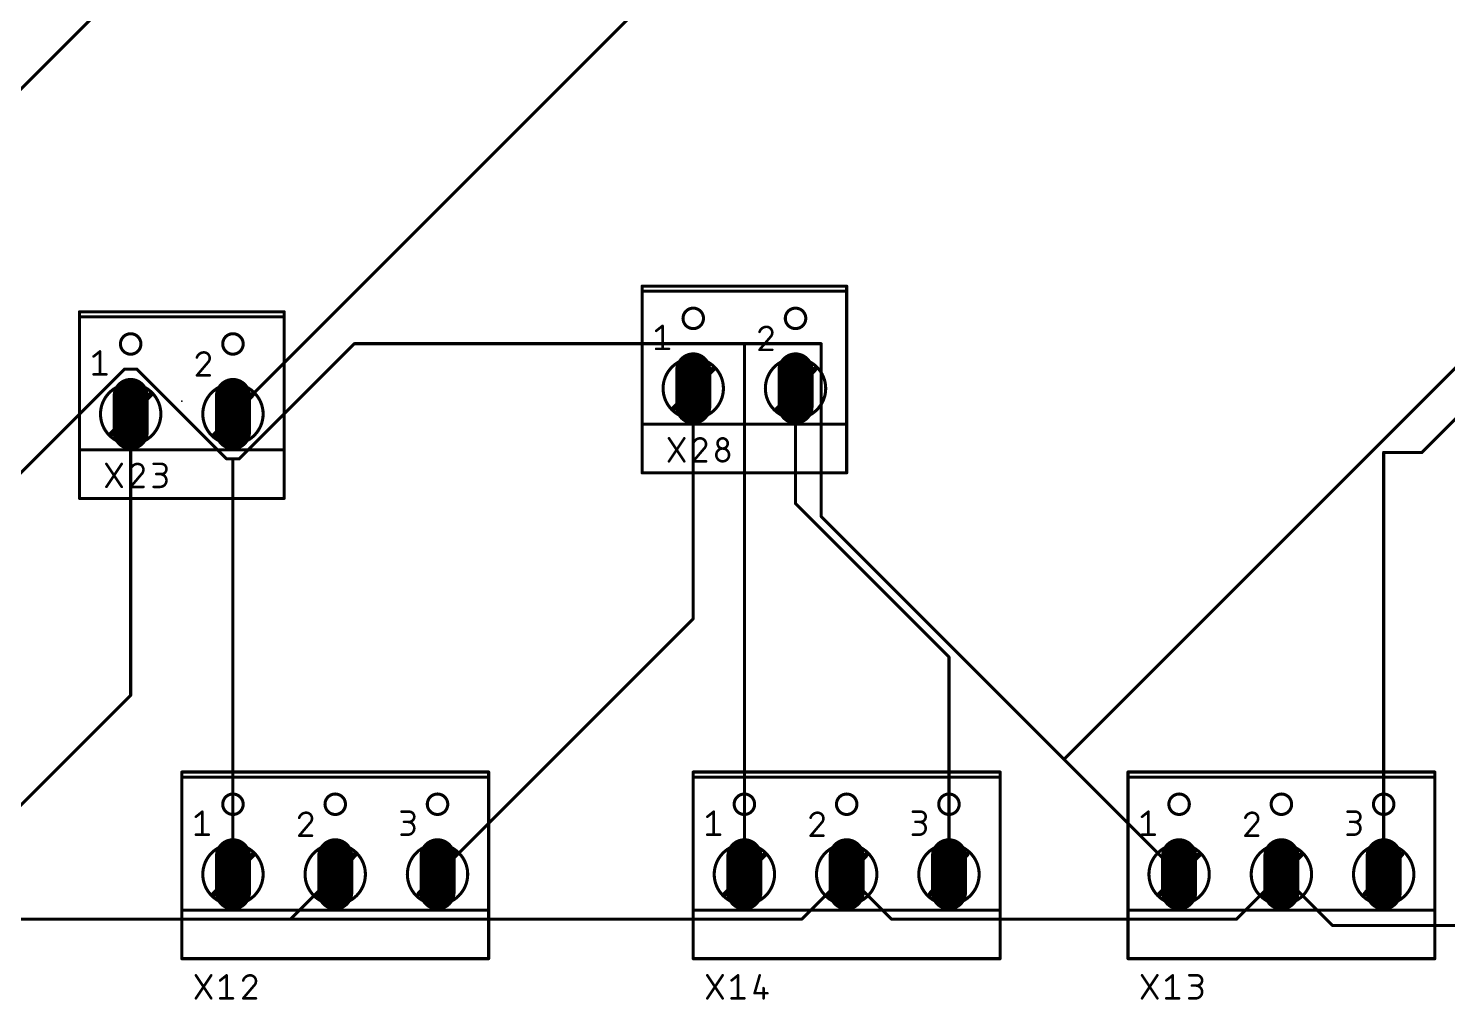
# Model space of a CAD drawing. Extents: x 12 to 245, y 1 to 99.
# Drawn here: x 61 to 131.4, y 2 to 50.3 of the extents above; entities that cross this region are included whole.
import ezdxf

# ---------------------------------------------------------------- set-up
doc = ezdxf.new("R2010")
doc.units = 0
for name, color, linetype in [('1', 12, 'CONTINUOUS'), ('17', 110, 'CONTINUOUS'), ('21', 253, 'CONTINUOUS'), ('23', 53, 'CONTINUOUS'), ('25', 253, 'CONTINUOUS'), ('51', 253, 'CONTINUOUS')]:
    doc.layers.add(name, color=color, linetype=linetype)

# ---------------------------------------------------------------- blocks, each defined once
blk = doc.blocks.new('LONGP100')
at = {"const_width": 1}
blk.add_lwpolyline([(-0.5, 0), (0.5, 0)], dxfattribs=at)
at = {"const_width": 0.5}
for points in [[(-0.5, 0.25, 1), (-0.5, -0.25)], [(0.5, -0.25, 1), (0.5, 0.25)]]:
    blk.add_lwpolyline(points, format="xyb", dxfattribs=at)

msp = doc.modelspace()

# ---------------------------------------------------------------- linework, layer by layer
at = {"layer": '1', "const_width": 0.1524}
for points in [[(133.35, 93.345), (71.12, 31.115)], [(86.36, 73.025), (22.86, 9.525)], [(112.395, 13.97), (134.3025, 35.8775)], [(71.4375, 28.8925), (77.1525, 34.6075)], [(77.1525, 34.6075), (96.52, 34.6075)], [(96.52, 34.6075), (96.52, 8.255)], [(96.52, 34.6075), (100.33, 34.6075)], [(100.33, 34.6075), (100.33, 26.035)], [(40.64, 8.255), (65.7225, 33.3375)], [(65.7225, 33.3375), (66.3575, 33.3375)], [(66.3575, 33.3375), (70.8025, 28.8925)], [(134.62, 33.655), (130.175, 29.21)], [(93.98, 32.385), (93.98, 20.955)], [(99.06, 32.385), (99.06, 26.67)], [(66.04, 31.115), (66.04, 17.145)], [(70.8025, 28.8925), (71.12, 28.8925)], [(71.12, 28.8925), (71.12, 8.255)], [(71.12, 28.8925), (71.4375, 28.8925)], [(128.27, 29.21), (128.27, 8.255)], [(130.175, 29.21), (128.27, 29.21)], [(99.06, 26.67), (106.68, 19.05)], [(100.33, 26.035), (112.395, 13.97)], [(93.98, 20.955), (81.28, 8.255)], [(106.68, 19.05), (106.68, 8.255)], [(66.04, 17.145), (57.15, 8.255)], [(112.395, 13.97), (118.11, 8.255)], [(76.2, 8.255), (73.9775, 6.0325)], [(99.3775, 6.0325), (101.6, 8.255)], [(103.8225, 6.0325), (101.6, 8.255)], [(123.19, 8.255), (120.9675, 6.0325)], [(123.19, 8.255), (125.73, 5.715)], [(73.9775, 6.0325), (54.2925, 6.0325)], [(73.9775, 6.0325), (99.3775, 6.0325)], [(120.9675, 6.0325), (103.8225, 6.0325)], [(125.73, 5.715), (153.67, 5.715)]]:
    msp.add_lwpolyline(points, dxfattribs=at)
at = {"layer": '1', "const_width": 0.0762}
for points in [[(77.1525, 34.6456, 1), (77.1525, 34.5694)], [(77.1794, 34.5806, 1), (77.1256, 34.6344)], [(96.5581, 34.6075, 1), (96.4819, 34.6075)], [(96.52, 34.6456, 1), (96.52, 34.5694)], [(96.52, 34.5694, 1), (96.52, 34.6456)], [(100.3681, 34.6075, 1), (100.2919, 34.6075)], [(100.33, 34.5694, 1), (100.33, 34.6456)], [(65.7225, 33.3756, 1), (65.7225, 33.2994)], [(65.7494, 33.3106, 1), (65.6956, 33.3644)], [(66.3844, 33.3644, 1), (66.3306, 33.3106)], [(66.3575, 33.2994, 1), (66.3575, 33.3756)], [(94.0181, 32.385, 1), (93.9419, 32.385)], [(99.0981, 32.385, 1), (99.0219, 32.385)], [(66.0781, 31.115, 1), (66.0019, 31.115)], [(71.0931, 31.1419, 1), (71.1469, 31.0881)], [(70.8025, 28.9306, 1), (70.8025, 28.8544)], [(70.7756, 28.8656, 1), (70.8294, 28.9194)], [(71.1581, 28.8925, 1), (71.0819, 28.8925)], [(71.12, 28.9306, 1), (71.12, 28.8544)], [(71.12, 28.8544, 1), (71.12, 28.9306)], [(71.4106, 28.9194, 1), (71.4644, 28.8656)], [(71.4375, 28.8544, 1), (71.4375, 28.9306)], [(128.3081, 29.21, 1), (128.2319, 29.21)], [(128.27, 29.2481, 1), (128.27, 29.1719)], [(130.1481, 29.2369, 1), (130.2019, 29.1831)], [(130.175, 29.1719, 1), (130.175, 29.2481)], [(99.0219, 26.67, 1), (99.0981, 26.67)], [(99.0869, 26.6969, 1), (99.0331, 26.6431)], [(100.3569, 26.0619, 1), (100.3031, 26.0081)], [(100.2919, 26.035, 1), (100.3681, 26.035)], [(93.9419, 20.955, 1), (94.0181, 20.955)], [(94.0069, 20.9281, 1), (93.9531, 20.9819)], [(106.7181, 19.05, 1), (106.6419, 19.05)], [(106.6531, 19.0231, 1), (106.7069, 19.0769)], [(66.0019, 17.145, 1), (66.0781, 17.145)], [(66.0669, 17.1181, 1), (66.0131, 17.1719)], [(112.4219, 13.9969, 1), (112.3681, 13.9431)], [(112.3681, 13.9969, 1), (112.4219, 13.9431)], [(112.3681, 13.9431, 1), (112.4219, 13.9969)], [(71.0819, 8.255, 1), (71.1581, 8.255)], [(76.2269, 8.2281, 1), (76.1731, 8.2819)], [(81.2531, 8.2819, 1), (81.3069, 8.2281)], [(96.4819, 8.255, 1), (96.5581, 8.255)], [(101.6269, 8.2819, 1), (101.5731, 8.2281)], [(101.6269, 8.2281, 1), (101.5731, 8.2819)], [(106.6419, 8.255, 1), (106.7181, 8.255)], [(118.0831, 8.2281, 1), (118.1369, 8.2819)], [(123.2169, 8.2819, 1), (123.1631, 8.2281)], [(123.2169, 8.2281, 1), (123.1631, 8.2819)], [(128.2319, 8.255, 1), (128.3081, 8.255)], [(73.9775, 6.0706, 1), (73.9775, 5.9944)], [(73.9506, 6.0594, 1), (74.0044, 6.0056)], [(73.9775, 5.9944, 1), (73.9775, 6.0706)], [(99.3506, 6.0594, 1), (99.4044, 6.0056)], [(99.3775, 5.9944, 1), (99.3775, 6.0706)], [(103.8225, 6.0706, 1), (103.8225, 5.9944)], [(103.7956, 6.0056, 1), (103.8494, 6.0594)], [(120.9406, 6.0594, 1), (120.9944, 6.0056)], [(120.9675, 5.9944, 1), (120.9675, 6.0706)], [(125.73, 5.7531, 1), (125.73, 5.6769)], [(125.7031, 5.6881, 1), (125.7569, 5.7419)]]:
    msp.add_lwpolyline(points, format="xyb", dxfattribs=at)
at = {"layer": '21', "const_width": 0.1524}
for points in [[(91.44, 37.211), (91.44, 37.465)], [(91.44, 37.465), (101.6, 37.465)], [(101.6, 37.211), (101.6, 37.465)], [(91.44, 37.211), (101.6, 37.211)], [(91.44, 37.211), (91.44, 30.607)], [(101.6, 30.607), (101.6, 37.211)], [(63.5, 35.941), (63.5, 36.195)], [(63.5, 36.195), (73.66, 36.195)], [(63.5, 35.941), (73.66, 35.941)], [(63.5, 35.941), (63.5, 29.337)], [(73.66, 35.941), (73.66, 36.195)], [(73.66, 29.337), (73.66, 35.941)], [(91.44, 30.607), (93.091, 30.607)], [(91.44, 30.607), (91.44, 28.194)], [(94.869, 30.607), (98.171, 30.607)], [(99.949, 30.607), (101.6, 30.607)], [(101.6, 28.194), (101.6, 30.607)], [(63.5, 29.337), (65.151, 29.337)], [(63.5, 29.337), (63.5, 26.924)], [(66.929, 29.337), (70.231, 29.337)], [(72.009, 29.337), (73.66, 29.337)], [(73.66, 26.924), (73.66, 29.337)], [(101.6, 28.194), (91.44, 28.194)], [(73.66, 26.924), (63.5, 26.924)], [(68.58, 13.081), (68.58, 13.335)], [(68.58, 13.335), (83.82, 13.335)], [(83.82, 13.081), (83.82, 13.335)], [(93.98, 13.081), (93.98, 13.335)], [(93.98, 13.335), (109.22, 13.335)], [(109.22, 13.081), (109.22, 13.335)], [(115.57, 13.081), (115.57, 13.335)], [(115.57, 13.335), (130.81, 13.335)], [(130.81, 13.081), (130.81, 13.335)], [(83.82, 13.081), (68.58, 13.081)], [(68.58, 6.477), (68.58, 13.081)], [(83.82, 13.081), (83.82, 6.477)], [(109.22, 13.081), (93.98, 13.081)], [(93.98, 6.477), (93.98, 13.081)], [(109.22, 13.081), (109.22, 6.477)], [(130.81, 13.081), (115.57, 13.081)], [(115.57, 6.477), (115.57, 13.081)], [(130.81, 13.081), (130.81, 6.477)], [(68.58, 4.064), (68.58, 6.477)], [(68.58, 6.477), (70.231, 6.477)], [(72.009, 6.477), (75.311, 6.477)], [(77.089, 6.477), (80.391, 6.477)], [(82.169, 6.477), (83.82, 6.477)], [(83.82, 6.477), (83.82, 4.064)], [(93.98, 4.064), (93.98, 6.477)], [(93.98, 6.477), (95.631, 6.477)], [(97.409, 6.477), (100.711, 6.477)], [(102.489, 6.477), (105.791, 6.477)], [(107.569, 6.477), (109.22, 6.477)], [(109.22, 6.477), (109.22, 4.064)], [(115.57, 4.064), (115.57, 6.477)], [(115.57, 6.477), (117.221, 6.477)], [(118.999, 6.477), (122.301, 6.477)], [(124.079, 6.477), (127.381, 6.477)], [(129.159, 6.477), (130.81, 6.477)], [(130.81, 6.477), (130.81, 4.064)], [(68.58, 4.064), (83.82, 4.064)], [(93.98, 4.064), (109.22, 4.064)], [(115.57, 4.064), (130.81, 4.064)]]:
    msp.add_lwpolyline(points, dxfattribs=at)
at = {"layer": '21'}
for points, const_width in [([(91.4781, 37.465, 1), (91.4019, 37.465)], 0.0762), ([(91.44, 37.5031, 1), (91.44, 37.4269)], 0.0762), ([(101.6381, 37.465, 1), (101.5619, 37.465)], 0.0762), ([(101.6, 37.4269, 1), (101.6, 37.5031)], 0.0762), ([(91.44, 37.2491, 1), (91.44, 37.1729)], 0.0762), ([(91.4781, 37.211, 1), (91.4019, 37.211)], 0.0762), ([(91.4019, 37.211, 1), (91.4781, 37.211)], 0.0762), ([(101.6381, 37.211, 1), (101.5619, 37.211)], 0.0762), ([(101.5619, 37.211, 1), (101.6381, 37.211)], 0.0762), ([(101.6, 37.1729, 1), (101.6, 37.2491)], 0.0762), ([(63.5381, 36.195, 1), (63.4619, 36.195)], 0.0762), ([(63.5, 36.2331, 1), (63.5, 36.1569)], 0.0762), ([(63.5, 35.9791, 1), (63.5, 35.9029)], 0.0762), ([(63.5381, 35.941, 1), (63.4619, 35.941)], 0.0762), ([(63.4619, 35.941, 1), (63.5381, 35.941)], 0.0762), ([(73.6981, 36.195, 1), (73.6219, 36.195)], 0.0762), ([(73.6981, 35.941, 1), (73.6219, 35.941)], 0.0762), ([(73.6219, 35.941, 1), (73.6981, 35.941)], 0.0762), ([(73.66, 36.1569, 1), (73.66, 36.2331)], 0.0762), ([(73.66, 35.9029, 1), (73.66, 35.9791)], 0.0762), ([(93.98, 35.3568, 1), (93.98, 36.3728, 1), (93.98, 35.3568)], 0.1524), ([(99.06, 35.3568, 1), (99.06, 36.3728, 1), (99.06, 35.3568)], 0.1524), ([(66.04, 34.0868, 1), (66.04, 35.1028, 1), (66.04, 34.0868)], 0.1524), ([(71.12, 34.0868, 1), (71.12, 35.1028, 1), (71.12, 34.0868)], 0.1524), ([(91.44, 30.6451, 1), (91.44, 30.5689)], 0.0762), ([(91.4781, 30.607, 1), (91.4019, 30.607)], 0.0762), ([(91.4019, 30.607, 1), (91.4781, 30.607)], 0.0762), ([(93.091, 30.5689, 1), (93.091, 30.6451)], 0.0762), ([(94.869, 30.6451, 1), (94.869, 30.5689)], 0.0762), ([(98.171, 30.5689, 1), (98.171, 30.6451)], 0.0762), ([(99.949, 30.6451, 1), (99.949, 30.5689)], 0.0762), ([(101.6381, 30.607, 1), (101.5619, 30.607)], 0.0762), ([(101.5619, 30.607, 1), (101.6381, 30.607)], 0.0762), ([(101.6, 30.5689, 1), (101.6, 30.6451)], 0.0762), ([(63.5, 29.3751, 1), (63.5, 29.2989)], 0.0762), ([(63.5381, 29.337, 1), (63.4619, 29.337)], 0.0762), ([(63.4619, 29.337, 1), (63.5381, 29.337)], 0.0762), ([(65.151, 29.2989, 1), (65.151, 29.3751)], 0.0762), ([(66.929, 29.3751, 1), (66.929, 29.2989)], 0.0762), ([(70.231, 29.2989, 1), (70.231, 29.3751)], 0.0762), ([(72.009, 29.3751, 1), (72.009, 29.2989)], 0.0762), ([(73.6981, 29.337, 1), (73.6219, 29.337)], 0.0762), ([(73.6219, 29.337, 1), (73.6981, 29.337)], 0.0762), ([(73.66, 29.2989, 1), (73.66, 29.3751)], 0.0762), ([(91.44, 28.2321, 1), (91.44, 28.1559)], 0.0762), ([(91.4019, 28.194, 1), (91.4781, 28.194)], 0.0762), ([(101.5619, 28.194, 1), (101.6381, 28.194)], 0.0762), ([(101.6, 28.1559, 1), (101.6, 28.2321)], 0.0762), ([(63.5, 26.9621, 1), (63.5, 26.8859)], 0.0762), ([(63.4619, 26.924, 1), (63.5381, 26.924)], 0.0762), ([(73.6219, 26.924, 1), (73.6981, 26.924)], 0.0762), ([(73.66, 26.8859, 1), (73.66, 26.9621)], 0.0762), ([(68.6181, 13.335, 1), (68.5419, 13.335)], 0.0762), ([(68.58, 13.3731, 1), (68.58, 13.2969)], 0.0762), ([(83.8581, 13.335, 1), (83.7819, 13.335)], 0.0762), ([(83.82, 13.2969, 1), (83.82, 13.3731)], 0.0762), ([(94.0181, 13.335, 1), (93.9419, 13.335)], 0.0762), ([(93.98, 13.3731, 1), (93.98, 13.2969)], 0.0762), ([(109.2581, 13.335, 1), (109.1819, 13.335)], 0.0762), ([(109.22, 13.2969, 1), (109.22, 13.3731)], 0.0762), ([(115.6081, 13.335, 1), (115.5319, 13.335)], 0.0762), ([(115.57, 13.3731, 1), (115.57, 13.2969)], 0.0762), ([(130.8481, 13.335, 1), (130.7719, 13.335)], 0.0762), ([(130.81, 13.2969, 1), (130.81, 13.3731)], 0.0762), ([(68.58, 13.1191, 1), (68.58, 13.0429)], 0.0762), ([(68.6181, 13.081, 1), (68.5419, 13.081)], 0.0762), ([(68.5419, 13.081, 1), (68.6181, 13.081)], 0.0762), ([(83.8581, 13.081, 1), (83.7819, 13.081)], 0.0762), ([(83.7819, 13.081, 1), (83.8581, 13.081)], 0.0762), ([(83.82, 13.0429, 1), (83.82, 13.1191)], 0.0762), ([(93.98, 13.1191, 1), (93.98, 13.0429)], 0.0762), ([(94.0181, 13.081, 1), (93.9419, 13.081)], 0.0762), ([(93.9419, 13.081, 1), (94.0181, 13.081)], 0.0762), ([(109.2581, 13.081, 1), (109.1819, 13.081)], 0.0762), ([(109.1819, 13.081, 1), (109.2581, 13.081)], 0.0762), ([(109.22, 13.0429, 1), (109.22, 13.1191)], 0.0762), ([(115.57, 13.1191, 1), (115.57, 13.0429)], 0.0762), ([(115.6081, 13.081, 1), (115.5319, 13.081)], 0.0762), ([(115.5319, 13.081, 1), (115.6081, 13.081)], 0.0762), ([(130.8481, 13.081, 1), (130.7719, 13.081)], 0.0762), ([(130.7719, 13.081, 1), (130.8481, 13.081)], 0.0762), ([(130.81, 13.0429, 1), (130.81, 13.1191)], 0.0762), ([(71.12, 11.2268, 1), (71.12, 12.2428, 1), (71.12, 11.2268)], 0.1524), ([(76.2, 11.2268, 1), (76.2, 12.2428, 1), (76.2, 11.2268)], 0.1524), ([(81.28, 11.2268, 1), (81.28, 12.2428, 1), (81.28, 11.2268)], 0.1524), ([(96.52, 11.2268, 1), (96.52, 12.2428, 1), (96.52, 11.2268)], 0.1524), ([(101.6, 11.2268, 1), (101.6, 12.2428, 1), (101.6, 11.2268)], 0.1524), ([(106.68, 11.2268, 1), (106.68, 12.2428, 1), (106.68, 11.2268)], 0.1524), ([(118.11, 11.2268, 1), (118.11, 12.2428, 1), (118.11, 11.2268)], 0.1524), ([(123.19, 11.2268, 1), (123.19, 12.2428, 1), (123.19, 11.2268)], 0.1524), ([(128.27, 11.2268, 1), (128.27, 12.2428, 1), (128.27, 11.2268)], 0.1524), ([(68.6181, 6.477, 1), (68.5419, 6.477)], 0.0762), ([(68.58, 6.5151, 1), (68.58, 6.4389)], 0.0762), ([(68.5419, 6.477, 1), (68.6181, 6.477)], 0.0762), ([(70.231, 6.4389, 1), (70.231, 6.5151)], 0.0762), ([(72.009, 6.5151, 1), (72.009, 6.4389)], 0.0762), ([(75.311, 6.4389, 1), (75.311, 6.5151)], 0.0762), ([(77.089, 6.5151, 1), (77.089, 6.4389)], 0.0762), ([(80.391, 6.4389, 1), (80.391, 6.5151)], 0.0762), ([(82.169, 6.5151, 1), (82.169, 6.4389)], 0.0762), ([(83.8581, 6.477, 1), (83.7819, 6.477)], 0.0762), ([(83.7819, 6.477, 1), (83.8581, 6.477)], 0.0762), ([(83.82, 6.4389, 1), (83.82, 6.5151)], 0.0762), ([(94.0181, 6.477, 1), (93.9419, 6.477)], 0.0762), ([(93.98, 6.5151, 1), (93.98, 6.4389)], 0.0762), ([(93.9419, 6.477, 1), (94.0181, 6.477)], 0.0762), ([(95.631, 6.4389, 1), (95.631, 6.5151)], 0.0762), ([(97.409, 6.5151, 1), (97.409, 6.4389)], 0.0762), ([(100.711, 6.4389, 1), (100.711, 6.5151)], 0.0762), ([(102.489, 6.5151, 1), (102.489, 6.4389)], 0.0762), ([(105.791, 6.4389, 1), (105.791, 6.5151)], 0.0762), ([(107.569, 6.5151, 1), (107.569, 6.4389)], 0.0762), ([(109.2581, 6.477, 1), (109.1819, 6.477)], 0.0762), ([(109.1819, 6.477, 1), (109.2581, 6.477)], 0.0762), ([(109.22, 6.4389, 1), (109.22, 6.5151)], 0.0762), ([(115.6081, 6.477, 1), (115.5319, 6.477)], 0.0762), ([(115.57, 6.5151, 1), (115.57, 6.4389)], 0.0762), ([(115.5319, 6.477, 1), (115.6081, 6.477)], 0.0762), ([(117.221, 6.4389, 1), (117.221, 6.5151)], 0.0762), ([(118.999, 6.5151, 1), (118.999, 6.4389)], 0.0762), ([(122.301, 6.4389, 1), (122.301, 6.5151)], 0.0762), ([(124.079, 6.5151, 1), (124.079, 6.4389)], 0.0762), ([(127.381, 6.4389, 1), (127.381, 6.5151)], 0.0762), ([(129.159, 6.5151, 1), (129.159, 6.4389)], 0.0762), ([(130.8481, 6.477, 1), (130.7719, 6.477)], 0.0762), ([(130.7719, 6.477, 1), (130.8481, 6.477)], 0.0762), ([(130.81, 6.4389, 1), (130.81, 6.5151)], 0.0762), ([(68.58, 4.1021, 1), (68.58, 4.0259)], 0.0762), ([(68.5419, 4.064, 1), (68.6181, 4.064)], 0.0762), ([(83.7819, 4.064, 1), (83.8581, 4.064)], 0.0762), ([(83.82, 4.0259, 1), (83.82, 4.1021)], 0.0762), ([(93.98, 4.1021, 1), (93.98, 4.0259)], 0.0762), ([(93.9419, 4.064, 1), (94.0181, 4.064)], 0.0762), ([(109.1819, 4.064, 1), (109.2581, 4.064)], 0.0762), ([(109.22, 4.0259, 1), (109.22, 4.1021)], 0.0762), ([(115.57, 4.1021, 1), (115.57, 4.0259)], 0.0762), ([(115.5319, 4.064, 1), (115.6081, 4.064)], 0.0762), ([(130.7719, 4.064, 1), (130.8481, 4.064)], 0.0762), ([(130.81, 4.0259, 1), (130.81, 4.1021)], 0.0762)]:
    msp.add_lwpolyline(points, format="xyb", dxfattribs=dict(at, const_width=const_width))
at = {"layer": '23'}
for p in [(96.52, 33.02), (68.58, 31.75), (76.2, 8.89), (101.6, 8.89), (123.19, 8.89)]:
    msp.add_point(p, dxfattribs=at)
at = {"layer": '25', "const_width": 0.127}
for points in [[(92.7735, 28.7655), (93.5355, 29.9085)], [(92.7735, 29.9085), (93.5355, 28.7655)], [(94.5198, 29.4005), (93.98, 28.7655)], [(64.8335, 27.4955), (65.5955, 28.6385)], [(64.8335, 28.6385), (65.5955, 27.4955)], [(66.5798, 28.1305), (66.04, 27.4955)], [(67.183, 28.6385), (67.564, 28.6385)], [(67.564, 28.1305), (67.31, 28.1305)], [(93.98, 28.7655), (94.615, 28.7655)], [(66.04, 27.4955), (66.675, 27.4955)], [(67.183, 27.4955), (67.5005, 27.4955)], [(69.2785, 2.0955), (70.0405, 3.2385)], [(69.2785, 3.2385), (70.0405, 2.0955)], [(70.485, 2.9845), (70.8025, 3.2385)], [(70.8025, 3.2385), (70.8025, 2.0955)], [(94.6785, 2.0955), (95.4405, 3.2385)], [(94.6785, 3.2385), (95.4405, 2.0955)], [(95.885, 2.9845), (96.2025, 3.2385)], [(96.2025, 3.2385), (96.2025, 2.0955)], [(97.282, 3.2385), (97.028, 2.3495)], [(116.2685, 2.0955), (117.0305, 3.2385)], [(116.2685, 3.2385), (117.0305, 2.0955)], [(117.475, 2.9845), (117.7925, 3.2385)], [(117.7925, 3.2385), (117.7925, 2.0955)], [(118.618, 3.2385), (118.999, 3.2385)], [(70.485, 2.0955), (71.12, 2.0955)], [(72.1677, 2.7305), (71.628, 2.0955)], [(71.628, 2.0955), (72.263, 2.0955)], [(95.885, 2.0955), (96.52, 2.0955)], [(97.028, 2.3495), (97.663, 2.3495)], [(97.4725, 2.6035), (97.4725, 2.0955)], [(117.475, 2.0955), (118.11, 2.0955)], [(118.618, 2.0955), (118.9355, 2.0955)], [(118.999, 2.7305), (118.745, 2.7305)]]:
    msp.add_lwpolyline(points, dxfattribs=at)
at = {"layer": '25'}
for points, const_width in [([(92.7999, 29.9261, 1), (92.7471, 29.8909)], 0.0635), ([(93.5619, 29.8909, 1), (93.5091, 29.9261)], 0.0635), ([(94.3293, 29.9085, 0.3252), (93.98, 29.6545)], 0.127), ([(93.9498, 29.6643, 1), (94.0102, 29.6447)], 0.0635), ([(94.615, 29.6227, 0.4142), (94.3293, 29.9085)], 0.127), ([(94.3293, 29.9402, 1), (94.3293, 29.8768)], 0.0635), ([(94.3292, 29.8768, 1), (94.3293, 29.9402)], 0.0635), ([(94.5198, 29.4005, 0.2053), (94.615, 29.6227)], 0.127), ([(94.6467, 29.6228, 1), (94.5833, 29.6227)], 0.0635), ([(94.5833, 29.6227, 1), (94.6468, 29.6227)], 0.0635), ([(95.6945, 29.6545, 1), (95.1865, 29.6545)], 0.127), ([(95.1865, 29.6545, 1), (95.6945, 29.6545)], 0.127), ([(95.2183, 29.6545, 1), (95.1548, 29.6545)], 0.0635), ([(95.1548, 29.6545, 1), (95.2183, 29.6545)], 0.0635), ([(95.7263, 29.6545, 1), (95.6628, 29.6545)], 0.0635), ([(95.6628, 29.6545, 1), (95.7263, 29.6545)], 0.0635), ([(94.4979, 29.4235, 1), (94.5416, 29.3775)], 0.0635), ([(94.5439, 29.3799, 1), (94.4956, 29.4211)], 0.0635), ([(95.758, 29.083, 1), (95.123, 29.083)], 0.127), ([(95.123, 29.083, 1), (95.758, 29.083)], 0.127), ([(95.1548, 29.083, 1), (95.0913, 29.083)], 0.0635), ([(95.0913, 29.083, 1), (95.1548, 29.083)], 0.0635), ([(95.7898, 29.083, 1), (95.7263, 29.083)], 0.0635), ([(95.7263, 29.083, 1), (95.7898, 29.083)], 0.0635), ([(64.8599, 28.6561, 1), (64.8071, 28.6209)], 0.0635), ([(65.6219, 28.6209, 1), (65.5691, 28.6561)], 0.0635), ([(66.3893, 28.6385, 0.3252), (66.04, 28.3845)], 0.127), ([(66.0098, 28.3943, 1), (66.0702, 28.3747)], 0.0635), ([(66.675, 28.3528, 0.4142), (66.3893, 28.6385)], 0.127), ([(66.3893, 28.6702, 1), (66.3893, 28.6068)], 0.0635), ([(66.3892, 28.6068, 1), (66.3893, 28.6702)], 0.0635), ([(66.5798, 28.1305, 0.2053), (66.675, 28.3528)], 0.127), ([(66.6432, 28.3528, 1), (66.7067, 28.3528)], 0.0635), ([(66.7067, 28.3528, 1), (66.6433, 28.3527)], 0.0635), ([(67.183, 28.6702, 1), (67.183, 28.6068)], 0.0635), ([(67.31, 28.1623, 1), (67.31, 28.0988)], 0.0635), ([(67.5005, 27.4955, 1), (67.5005, 28.1305)], 0.127), ([(67.5005, 28.1623, 1), (67.5005, 28.0988)], 0.0635), ([(67.564, 28.1305, 1), (67.564, 28.6385)], 0.127), ([(67.564, 28.6702, 1), (67.564, 28.6068)], 0.0635), ([(67.564, 28.1623, 1), (67.564, 28.0988)], 0.0635), ([(67.564, 28.6068, 1), (67.564, 28.6702)], 0.0635), ([(67.564, 28.0988, 1), (67.564, 28.1623)], 0.0635), ([(92.7471, 28.7831, 1), (92.7999, 28.7479)], 0.0635), ([(93.5091, 28.7479, 1), (93.5619, 28.7831)], 0.0635), ([(93.98, 28.7973, 1), (93.98, 28.7338)], 0.0635), ([(93.9558, 28.7861, 1), (94.0042, 28.7449)], 0.0635), ([(94.615, 28.7338, 1), (94.615, 28.7973)], 0.0635), ([(64.8071, 27.5131, 1), (64.8599, 27.4779)], 0.0635), ([(65.5691, 27.4779, 1), (65.6219, 27.5131)], 0.0635), ([(66.0158, 27.5161, 1), (66.0642, 27.4749)], 0.0635), ([(66.04, 27.5272, 1), (66.04, 27.4638)], 0.0635), ([(66.5579, 28.1535, 1), (66.6016, 28.1075)], 0.0635), ([(66.6039, 28.1099, 1), (66.5556, 28.1511)], 0.0635), ([(66.675, 27.4638, 1), (66.675, 27.5272)], 0.0635), ([(67.183, 27.5272, 1), (67.183, 27.4638)], 0.0635), ([(67.5005, 27.5272, 1), (67.5005, 27.4638)], 0.0635), ([(67.5005, 27.4638, 1), (67.5005, 27.5272)], 0.0635), ([(69.3049, 3.2561, 1), (69.2521, 3.2209)], 0.0635), ([(70.0669, 3.2209, 1), (70.0141, 3.2561)], 0.0635), ([(70.4652, 3.0093, 1), (70.5048, 2.9597)], 0.0635), ([(70.8343, 3.2385, 1), (70.7708, 3.2385)], 0.0635), ([(70.8223, 3.2137, 1), (70.7827, 3.2633)], 0.0635), ([(71.9772, 3.2385, 0.3252), (71.628, 2.9845)], 0.127), ([(71.5978, 2.9943, 1), (71.6582, 2.9747)], 0.0635), ([(71.9772, 3.2703, 1), (71.9772, 3.2067)], 0.0635), ([(72.263, 2.9527, 0.4142), (71.9772, 3.2385)], 0.127), ([(71.9772, 3.2067, 1), (71.9773, 3.2703)], 0.0635), ([(72.1677, 2.7305, 0.2053), (72.263, 2.9527)], 0.127), ([(72.2947, 2.9528, 1), (72.2313, 2.9527)], 0.0635), ([(72.2313, 2.9527, 1), (72.2948, 2.9527)], 0.0635), ([(94.7049, 3.2561, 1), (94.6521, 3.2209)], 0.0635), ([(95.4669, 3.2209, 1), (95.4141, 3.2561)], 0.0635), ([(95.8652, 3.0093, 1), (95.9048, 2.9597)], 0.0635), ([(96.2343, 3.2385, 1), (96.1707, 3.2385)], 0.0635), ([(96.2223, 3.2137, 1), (96.1827, 3.2633)], 0.0635), ([(97.3125, 3.2298, 1), (97.2515, 3.2472)], 0.0635), ([(116.2949, 3.2561, 1), (116.2421, 3.2209)], 0.0635), ([(117.0569, 3.2209, 1), (117.0041, 3.2561)], 0.0635), ([(117.4552, 3.0093, 1), (117.4948, 2.9597)], 0.0635), ([(117.8243, 3.2385, 1), (117.7608, 3.2385)], 0.0635), ([(117.8123, 3.2137, 1), (117.7727, 3.2633)], 0.0635), ([(118.618, 3.2703, 1), (118.618, 3.2067)], 0.0635), ([(118.999, 3.2703, 1), (118.999, 3.2067)], 0.0635), ([(118.999, 2.7305, 1), (118.999, 3.2385)], 0.127), ([(118.999, 3.2067, 1), (118.999, 3.2703)], 0.0635), ([(69.2521, 2.1131, 1), (69.3049, 2.0779)], 0.0635), ([(70.0141, 2.0779, 1), (70.0669, 2.1131)], 0.0635), ([(70.485, 2.1273, 1), (70.485, 2.0637)], 0.0635), ([(70.7708, 2.0955, 1), (70.8343, 2.0955)], 0.0635), ([(71.12, 2.0637, 1), (71.12, 2.1273)], 0.0635), ([(71.628, 2.1273, 1), (71.628, 2.0637)], 0.0635), ([(71.6038, 2.1161, 1), (71.6522, 2.0749)], 0.0635), ([(72.1459, 2.7535, 1), (72.1896, 2.7075)], 0.0635), ([(72.1919, 2.7099, 1), (72.1436, 2.7511)], 0.0635), ([(72.263, 2.0637, 1), (72.263, 2.1273)], 0.0635), ([(94.6521, 2.1131, 1), (94.7049, 2.0779)], 0.0635), ([(95.4141, 2.0779, 1), (95.4669, 2.1131)], 0.0635), ([(95.885, 2.1273, 1), (95.885, 2.0637)], 0.0635), ([(96.1707, 2.0955, 1), (96.2343, 2.0955)], 0.0635), ([(96.52, 2.0637, 1), (96.52, 2.1273)], 0.0635), ([(97.028, 2.3813, 1), (97.028, 2.3177)], 0.0635), ([(96.9975, 2.3582, 1), (97.0585, 2.3408)], 0.0635), ([(97.5043, 2.6035, 1), (97.4408, 2.6035)], 0.0635), ([(97.4408, 2.0955, 1), (97.5043, 2.0955)], 0.0635), ([(97.663, 2.3177, 1), (97.663, 2.3813)], 0.0635), ([(116.2421, 2.1131, 1), (116.2949, 2.0779)], 0.0635), ([(117.0041, 2.0779, 1), (117.0569, 2.1131)], 0.0635), ([(117.475, 2.1273, 1), (117.475, 2.0637)], 0.0635), ([(117.7608, 2.0955, 1), (117.8243, 2.0955)], 0.0635), ([(118.11, 2.0637, 1), (118.11, 2.1273)], 0.0635), ([(118.618, 2.1273, 1), (118.618, 2.0637)], 0.0635), ([(118.745, 2.7623, 1), (118.745, 2.6987)], 0.0635), ([(118.9355, 2.7623, 1), (118.9355, 2.6987)], 0.0635), ([(118.9355, 2.1273, 1), (118.9355, 2.0637)], 0.0635), ([(118.9355, 2.0955, 1), (118.9355, 2.7305)], 0.127), ([(118.9355, 2.0637, 1), (118.9355, 2.1273)], 0.0635), ([(118.999, 2.7623, 1), (118.999, 2.6987)], 0.0635), ([(118.999, 2.6987, 1), (118.999, 2.7623)], 0.0635)]:
    msp.add_lwpolyline(points, format="xyb", dxfattribs=dict(at, const_width=const_width))
at = {"layer": '51'}
for points, const_width in [([(92.1385, 35.2425), (92.456, 35.4965)], 0.127), ([(92.456, 35.4965), (92.456, 34.3535)], 0.127), ([(97.809, 34.9377), (97.2693, 34.3027)], 0.127), ([(64.1985, 33.9725), (64.516, 34.2265)], 0.127), ([(64.516, 34.2265), (64.516, 33.0835)], 0.127), ([(92.1385, 34.3535), (92.7735, 34.3535)], 0.127), ([(97.2693, 34.3027), (97.9043, 34.3027)], 0.127), ([(64.1985, 33.0835), (64.8335, 33.0835)], 0.127), ([(69.8691, 33.6677), (69.3293, 33.0327)], 0.127), ([(92.9894, 31.369), (94.996, 33.3756)], 0.254), ([(98.1456, 31.3436), (100.0506, 33.3756)], 0.254), ([(69.3293, 33.0327), (69.9643, 33.0327)], 0.127), ([(65.0494, 30.099), (67.056, 32.1056)], 0.254), ([(70.2056, 30.0736), (72.1106, 32.1056)], 0.254), ([(93.091, 30.607), (94.869, 30.607)], 0.1524), ([(98.171, 30.607), (99.949, 30.607)], 0.1524), ([(65.151, 29.337), (66.929, 29.337)], 0.1524), ([(70.231, 29.337), (72.009, 29.337)], 0.1524), ([(69.2785, 11.1125), (69.596, 11.3665)], 0.127), ([(69.596, 11.3665), (69.596, 10.2235)], 0.127), ([(79.4893, 11.3665), (79.8703, 11.3665)], 0.127), ([(94.6785, 11.1125), (94.996, 11.3665)], 0.127), ([(94.996, 11.3665), (94.996, 10.2235)], 0.127), ([(104.8893, 11.3665), (105.2703, 11.3665)], 0.127), ([(116.2685, 11.1125), (116.586, 11.3665)], 0.127), ([(116.586, 11.3665), (116.586, 10.2235)], 0.127), ([(126.4793, 11.3665), (126.8603, 11.3665)], 0.127), ([(74.949, 10.8077), (74.4093, 10.1727)], 0.127), ([(79.8703, 10.8585), (79.6163, 10.8585)], 0.127), ([(100.3491, 10.8077), (99.8093, 10.1727)], 0.127), ([(105.2703, 10.8585), (105.0163, 10.8585)], 0.127), ([(121.9391, 10.8077), (121.3993, 10.1727)], 0.127), ([(126.8603, 10.8585), (126.6063, 10.8585)], 0.127), ([(69.2785, 10.2235), (69.9135, 10.2235)], 0.127), ([(74.4093, 10.1727), (75.0443, 10.1727)], 0.127), ([(79.4893, 10.2235), (79.8068, 10.2235)], 0.127), ([(94.6785, 10.2235), (95.3135, 10.2235)], 0.127), ([(99.8093, 10.1727), (100.4443, 10.1727)], 0.127), ([(104.8893, 10.2235), (105.2068, 10.2235)], 0.127), ([(116.2685, 10.2235), (116.9035, 10.2235)], 0.127), ([(121.3993, 10.1727), (122.0343, 10.1727)], 0.127), ([(126.4793, 10.2235), (126.7968, 10.2235)], 0.127), ([(70.1294, 7.239), (72.136, 9.2456)], 0.254), ([(75.2856, 7.2136), (77.1906, 9.2456)], 0.254), ([(80.3656, 7.2898), (82.169, 9.2456)], 0.254), ([(95.5294, 7.239), (97.536, 9.2456)], 0.254), ([(100.6856, 7.2136), (102.5906, 9.2456)], 0.254), ([(105.7656, 7.2898), (107.569, 9.2456)], 0.254), ([(117.1194, 7.239), (119.126, 9.2456)], 0.254), ([(122.2756, 7.2136), (124.1806, 9.2456)], 0.254), ([(127.3556, 7.2898), (129.159, 9.2456)], 0.254), ([(70.231, 6.477), (72.009, 6.477)], 0.1524), ([(75.311, 6.477), (77.089, 6.477)], 0.1524), ([(80.391, 6.477), (82.169, 6.477)], 0.1524), ([(95.631, 6.477), (97.409, 6.477)], 0.1524), ([(100.711, 6.477), (102.489, 6.477)], 0.1524), ([(105.791, 6.477), (107.569, 6.477)], 0.1524), ([(117.221, 6.477), (118.999, 6.477)], 0.1524), ([(122.301, 6.477), (124.079, 6.477)], 0.1524), ([(127.381, 6.477), (129.159, 6.477)], 0.1524)]:
    msp.add_lwpolyline(points, dxfattribs=dict(at, const_width=const_width))
for points, const_width in [([(92.1187, 35.2673, 1), (92.1583, 35.2177)], 0.0635), ([(92.4878, 35.4965, 1), (92.4243, 35.4965)], 0.0635), ([(92.4758, 35.4717, 1), (92.4362, 35.5213)], 0.0635), ([(97.6185, 35.4457, 0.3252), (97.2693, 35.1917)], 0.127), ([(97.6185, 35.4775, 1), (97.6185, 35.4139)], 0.0635), ([(97.9043, 35.16, 0.4142), (97.6185, 35.4457)], 0.127), ([(97.6185, 35.4139, 1), (97.6186, 35.4775)], 0.0635), ([(97.2391, 35.2015, 1), (97.2995, 35.1819)], 0.0635), ([(97.809, 34.9377, 0.2053), (97.9043, 35.16)], 0.127), ([(97.7872, 34.9607, 1), (97.8309, 34.9147)], 0.0635), ([(97.8332, 34.9171, 1), (97.7849, 34.9583)], 0.0635), ([(97.936, 35.16, 1), (97.8726, 35.1599)], 0.0635), ([(97.8726, 35.16, 1), (97.9361, 35.16)], 0.0635), ([(64.1787, 33.9973, 1), (64.2183, 33.9477)], 0.0635), ([(64.5478, 34.2265, 1), (64.4843, 34.2265)], 0.0635), ([(64.5358, 34.2017, 1), (64.4962, 34.2513)], 0.0635), ([(69.6786, 34.1757, 0.3252), (69.3293, 33.9217)], 0.127), ([(69.2991, 33.9315, 1), (69.3595, 33.9119)], 0.0635), ([(69.6786, 34.2075, 1), (69.6786, 34.1439)], 0.0635), ([(69.9643, 33.8899, 0.4142), (69.6786, 34.1757)], 0.127), ([(69.6785, 34.1439, 1), (69.6786, 34.2075)], 0.0635), ([(69.8691, 33.6677, 0.2053), (69.9643, 33.8899)], 0.127), ([(69.996, 33.89, 1), (69.9326, 33.8899)], 0.0635), ([(69.9326, 33.8899, 1), (69.9961, 33.8899)], 0.0635), ([(92.1385, 34.3853, 1), (92.1385, 34.3218)], 0.0635), ([(92.4243, 34.3535, 1), (92.4878, 34.3535)], 0.0635), ([(93.98, 30.8864, 1), (93.98, 33.8836, 1), (93.98, 30.8864)], 0.1524), ([(92.7735, 34.3218, 1), (92.7735, 34.3853)], 0.0635), ([(97.2693, 34.3345, 1), (97.2693, 34.2709)], 0.0635), ([(97.2451, 34.3233, 1), (97.2935, 34.2821)], 0.0635), ([(99.06, 30.8864, 1), (99.06, 33.8836, 1), (99.06, 30.8864)], 0.1524), ([(97.9043, 34.2709, 1), (97.9043, 34.3345)], 0.0635), ([(64.1985, 33.1153, 1), (64.1985, 33.0517)], 0.0635), ([(64.8335, 33.0517, 1), (64.8335, 33.1153)], 0.0635), ([(69.8472, 33.6907, 1), (69.8909, 33.6447)], 0.0635), ([(69.8932, 33.6471, 1), (69.8449, 33.6883)], 0.0635), ([(95.0409, 33.3307, 1), (94.9511, 33.4205)], 0.127), ([(100.0969, 33.3322, 1), (100.0043, 33.419)], 0.127), ([(64.4843, 33.0835, 1), (64.5478, 33.0835)], 0.0635), ([(66.04, 29.6164, 1), (66.04, 32.6136, 1), (66.04, 29.6164)], 0.1524), ([(69.3293, 33.0645, 1), (69.3293, 33.0009)], 0.0635), ([(69.3051, 33.0533, 1), (69.3535, 33.0121)], 0.0635), ([(71.12, 29.6164, 1), (71.12, 32.6136, 1), (71.12, 29.6164)], 0.1524), ([(69.9643, 33.0009, 1), (69.9643, 33.0645)], 0.0635), ([(67.1009, 32.0607, 1), (67.0111, 32.1505)], 0.127), ([(72.1569, 32.0622, 1), (72.0643, 32.149)], 0.127), ([(92.9445, 31.4139, 1), (93.0343, 31.3241)], 0.127), ([(98.0993, 31.387, 1), (98.1919, 31.3002)], 0.127), ([(93.091, 30.6451, 1), (93.091, 30.5689)], 0.0762), ([(94.869, 30.5689, 1), (94.869, 30.6451)], 0.0762), ([(98.171, 30.6451, 1), (98.171, 30.5689)], 0.0762), ([(99.949, 30.5689, 1), (99.949, 30.6451)], 0.0762), ([(65.0045, 30.1439, 1), (65.0943, 30.0541)], 0.127), ([(70.1593, 30.117, 1), (70.2519, 30.0302)], 0.127), ([(65.151, 29.3751, 1), (65.151, 29.2989)], 0.0762), ([(66.929, 29.2989, 1), (66.929, 29.3751)], 0.0762), ([(70.231, 29.3751, 1), (70.231, 29.2989)], 0.0762), ([(72.009, 29.2989, 1), (72.009, 29.3751)], 0.0762), ([(69.6278, 11.3665, 1), (69.5643, 11.3665)], 0.0635), ([(69.6158, 11.3417, 1), (69.5762, 11.3913)], 0.0635), ([(74.7585, 11.3157, 0.3252), (74.4093, 11.0617)], 0.127), ([(74.7585, 11.3475, 1), (74.7585, 11.284)], 0.0635), ([(75.0443, 11.03, 0.4142), (74.7585, 11.3157)], 0.127), ([(74.7585, 11.284, 1), (74.7586, 11.3475)], 0.0635), ([(79.4893, 11.3983, 1), (79.4893, 11.3347)], 0.0635), ([(79.8703, 11.3983, 1), (79.8703, 11.3347)], 0.0635), ([(79.8703, 10.8585, 1), (79.8703, 11.3665)], 0.127), ([(79.8703, 11.3347, 1), (79.8703, 11.3983)], 0.0635), ([(95.0278, 11.3665, 1), (94.9643, 11.3665)], 0.0635), ([(95.0158, 11.3417, 1), (94.9762, 11.3913)], 0.0635), ([(100.1586, 11.3157, 0.3252), (99.8093, 11.0617)], 0.127), ([(100.1586, 11.3475, 1), (100.1586, 11.284)], 0.0635), ([(100.4443, 11.03, 0.4142), (100.1586, 11.3157)], 0.127), ([(100.1585, 11.284, 1), (100.1586, 11.3475)], 0.0635), ([(104.8893, 11.3983, 1), (104.8893, 11.3347)], 0.0635), ([(105.2703, 11.3983, 1), (105.2703, 11.3347)], 0.0635), ([(105.2703, 10.8585, 1), (105.2703, 11.3665)], 0.127), ([(105.2703, 11.3347, 1), (105.2703, 11.3983)], 0.0635), ([(116.6178, 11.3665, 1), (116.5542, 11.3665)], 0.0635), ([(116.6058, 11.3417, 1), (116.5662, 11.3913)], 0.0635), ([(121.7486, 11.3157, 0.3252), (121.3993, 11.0617)], 0.127), ([(121.7486, 11.3475, 1), (121.7486, 11.284)], 0.0635), ([(122.0343, 11.03, 0.4142), (121.7486, 11.3157)], 0.127), ([(121.7485, 11.284, 1), (121.7486, 11.3475)], 0.0635), ([(126.4793, 11.3983, 1), (126.4793, 11.3347)], 0.0635), ([(126.8603, 11.3983, 1), (126.8603, 11.3347)], 0.0635), ([(126.8603, 10.8585, 1), (126.8603, 11.3665)], 0.127), ([(126.8603, 11.3347, 1), (126.8603, 11.3983)], 0.0635), ([(69.2587, 11.1373, 1), (69.2983, 11.0877)], 0.0635), ([(74.3791, 11.0715, 1), (74.4395, 11.0519)], 0.0635), ([(74.949, 10.8077, 0.2053), (75.0443, 11.03)], 0.127), ([(74.9272, 10.8307, 1), (74.9709, 10.7847)], 0.0635), ([(74.9732, 10.7871, 1), (74.9249, 10.8283)], 0.0635), ([(75.076, 11.03, 1), (75.0126, 11.0299)], 0.0635), ([(75.0126, 11.03, 1), (75.0761, 11.03)], 0.0635), ([(79.6163, 10.8903, 1), (79.6163, 10.8268)], 0.0635), ([(79.8068, 10.8903, 1), (79.8068, 10.8268)], 0.0635), ([(79.8068, 10.2235, 1), (79.8068, 10.8585)], 0.127), ([(79.8703, 10.8903, 1), (79.8703, 10.8268)], 0.0635), ([(79.8703, 10.8268, 1), (79.8703, 10.8903)], 0.0635), ([(94.6587, 11.1373, 1), (94.6983, 11.0877)], 0.0635), ([(99.7791, 11.0715, 1), (99.8395, 11.0519)], 0.0635), ([(100.3491, 10.8077, 0.2053), (100.4443, 11.03)], 0.127), ([(100.3272, 10.8307, 1), (100.3709, 10.7847)], 0.0635), ([(100.3732, 10.7871, 1), (100.3249, 10.8283)], 0.0635), ([(100.4125, 11.03, 1), (100.4761, 11.03)], 0.0635), ([(100.476, 11.03, 1), (100.4126, 11.0299)], 0.0635), ([(105.0163, 10.8903, 1), (105.0163, 10.8268)], 0.0635), ([(105.2068, 10.8903, 1), (105.2068, 10.8268)], 0.0635), ([(105.2068, 10.2235, 1), (105.2068, 10.8585)], 0.127), ([(105.2703, 10.8903, 1), (105.2703, 10.8268)], 0.0635), ([(105.2703, 10.8268, 1), (105.2703, 10.8903)], 0.0635), ([(116.2487, 11.1373, 1), (116.2883, 11.0877)], 0.0635), ([(121.3691, 11.0715, 1), (121.4295, 11.0519)], 0.0635), ([(121.9391, 10.8077, 0.2053), (122.0343, 11.03)], 0.127), ([(121.9172, 10.8307, 1), (121.9609, 10.7847)], 0.0635), ([(121.9632, 10.7871, 1), (121.9149, 10.8283)], 0.0635), ([(122.0025, 11.03, 1), (122.0661, 11.03)], 0.0635), ([(122.066, 11.03, 1), (122.0026, 11.0299)], 0.0635), ([(126.6063, 10.8903, 1), (126.6063, 10.8268)], 0.0635), ([(126.7968, 10.8903, 1), (126.7968, 10.8268)], 0.0635), ([(126.7968, 10.2235, 1), (126.7968, 10.8585)], 0.127), ([(126.8603, 10.8903, 1), (126.8603, 10.8268)], 0.0635), ([(126.8603, 10.8268, 1), (126.8603, 10.8903)], 0.0635), ([(69.2785, 10.2553, 1), (69.2785, 10.1918)], 0.0635), ([(69.5643, 10.2235, 1), (69.6278, 10.2235)], 0.0635), ([(69.9135, 10.1918, 1), (69.9135, 10.2553)], 0.0635), ([(74.4093, 10.2045, 1), (74.4093, 10.141)], 0.0635), ([(74.3851, 10.1933, 1), (74.4335, 10.1521)], 0.0635), ([(75.0443, 10.141, 1), (75.0443, 10.2045)], 0.0635), ([(79.4893, 10.2553, 1), (79.4893, 10.1918)], 0.0635), ([(79.8068, 10.2553, 1), (79.8068, 10.1918)], 0.0635), ([(79.8068, 10.1918, 1), (79.8068, 10.2553)], 0.0635), ([(94.6785, 10.2553, 1), (94.6785, 10.1918)], 0.0635), ([(94.9643, 10.2235, 1), (95.0278, 10.2235)], 0.0635), ([(95.3135, 10.1918, 1), (95.3135, 10.2553)], 0.0635), ([(99.8093, 10.2045, 1), (99.8093, 10.141)], 0.0635), ([(99.7851, 10.1933, 1), (99.8335, 10.1521)], 0.0635), ([(100.4443, 10.141, 1), (100.4443, 10.2045)], 0.0635), ([(104.8893, 10.2553, 1), (104.8893, 10.1918)], 0.0635), ([(105.2068, 10.2553, 1), (105.2068, 10.1918)], 0.0635), ([(105.2068, 10.1918, 1), (105.2068, 10.2553)], 0.0635), ([(116.2685, 10.2553, 1), (116.2685, 10.1918)], 0.0635), ([(116.5542, 10.2235, 1), (116.6178, 10.2235)], 0.0635), ([(116.9035, 10.1918, 1), (116.9035, 10.2553)], 0.0635), ([(121.3993, 10.2045, 1), (121.3993, 10.141)], 0.0635), ([(121.3751, 10.1933, 1), (121.4235, 10.1521)], 0.0635), ([(122.0343, 10.141, 1), (122.0343, 10.2045)], 0.0635), ([(126.4793, 10.2553, 1), (126.4793, 10.1918)], 0.0635), ([(126.7968, 10.2553, 1), (126.7968, 10.1918)], 0.0635), ([(126.7968, 10.1918, 1), (126.7968, 10.2553)], 0.0635), ([(71.12, 6.7564, 1), (71.12, 9.7536, 1), (71.12, 6.7564)], 0.1524), ([(72.1809, 9.2007, 1), (72.0911, 9.2905)], 0.127), ([(76.2, 6.7564, 1), (76.2, 9.7536, 1), (76.2, 6.7564)], 0.1524), ([(77.2369, 9.2022, 1), (77.1443, 9.289)], 0.127), ([(81.28, 6.7564, 1), (81.28, 9.7536, 1), (81.28, 6.7564)], 0.1524), ([(82.2157, 9.2026, 1), (82.1223, 9.2886)], 0.127), ([(96.52, 6.7564, 1), (96.52, 9.7536, 1), (96.52, 6.7564)], 0.1524), ([(97.5809, 9.2007, 1), (97.4911, 9.2905)], 0.127), ([(101.6, 6.7564, 1), (101.6, 9.7536, 1), (101.6, 6.7564)], 0.1524), ([(102.6369, 9.2022, 1), (102.5443, 9.289)], 0.127), ([(106.68, 6.7564, 1), (106.68, 9.7536, 1), (106.68, 6.7564)], 0.1524), ([(107.6157, 9.2026, 1), (107.5223, 9.2886)], 0.127), ([(118.11, 6.7564, 1), (118.11, 9.7536, 1), (118.11, 6.7564)], 0.1524), ([(119.1709, 9.2007, 1), (119.0811, 9.2905)], 0.127), ([(123.19, 6.7564, 1), (123.19, 9.7536, 1), (123.19, 6.7564)], 0.1524), ([(124.2269, 9.2022, 1), (124.1343, 9.289)], 0.127), ([(128.27, 6.7564, 1), (128.27, 9.7536, 1), (128.27, 6.7564)], 0.1524), ([(129.2057, 9.2026, 1), (129.1123, 9.2886)], 0.127), ([(70.0845, 7.2839, 1), (70.1743, 7.1941)], 0.127), ([(75.2393, 7.257, 1), (75.3319, 7.1702)], 0.127), ([(80.3189, 7.3328, 1), (80.4123, 7.2468)], 0.127), ([(95.4845, 7.2839, 1), (95.5743, 7.1941)], 0.127), ([(100.6393, 7.257, 1), (100.7319, 7.1702)], 0.127), ([(105.7189, 7.3328, 1), (105.8123, 7.2468)], 0.127), ([(117.0745, 7.2839, 1), (117.1643, 7.1941)], 0.127), ([(122.2293, 7.257, 1), (122.3219, 7.1702)], 0.127), ([(127.3089, 7.3328, 1), (127.4023, 7.2468)], 0.127), ([(70.231, 6.5151, 1), (70.231, 6.4389)], 0.0762), ([(72.009, 6.4389, 1), (72.009, 6.5151)], 0.0762), ([(75.311, 6.5151, 1), (75.311, 6.4389)], 0.0762), ([(77.089, 6.4389, 1), (77.089, 6.5151)], 0.0762), ([(80.391, 6.5151, 1), (80.391, 6.4389)], 0.0762), ([(82.169, 6.4389, 1), (82.169, 6.5151)], 0.0762), ([(95.631, 6.5151, 1), (95.631, 6.4389)], 0.0762), ([(97.409, 6.4389, 1), (97.409, 6.5151)], 0.0762), ([(100.711, 6.5151, 1), (100.711, 6.4389)], 0.0762), ([(102.489, 6.4389, 1), (102.489, 6.5151)], 0.0762), ([(105.791, 6.5151, 1), (105.791, 6.4389)], 0.0762), ([(107.569, 6.4389, 1), (107.569, 6.5151)], 0.0762), ([(117.221, 6.5151, 1), (117.221, 6.4389)], 0.0762), ([(118.999, 6.4389, 1), (118.999, 6.5151)], 0.0762), ([(122.301, 6.5151, 1), (122.301, 6.4389)], 0.0762), ([(124.079, 6.4389, 1), (124.079, 6.5151)], 0.0762), ([(127.381, 6.5151, 1), (127.381, 6.4389)], 0.0762), ([(129.159, 6.4389, 1), (129.159, 6.5151)], 0.0762)]:
    msp.add_lwpolyline(points, format="xyb", dxfattribs=dict(at, const_width=const_width))

# ---------------------------------------------------------------- block references
at = {"layer": '17', "xscale": 1.7907, "yscale": 1.7907, "rotation": 90}
for p in [(93.98, 32.385), (93.98, 32.385), (99.06, 32.385), (99.06, 32.385), (66.04, 31.115), (66.04, 31.115), (71.12, 31.115), (71.12, 31.115), (71.12, 8.255), (71.12, 8.255), (76.2, 8.255), (76.2, 8.255), (81.28, 8.255), (81.28, 8.255), (96.52, 8.255), (96.52, 8.255), (101.6, 8.255), (101.6, 8.255), (106.68, 8.255), (106.68, 8.255), (118.11, 8.255), (118.11, 8.255), (123.19, 8.255), (123.19, 8.255), (128.27, 8.255), (128.27, 8.255)]:
    msp.add_blockref('LONGP100', p, dxfattribs=at)

doc.saveas('drawing.dxf')
